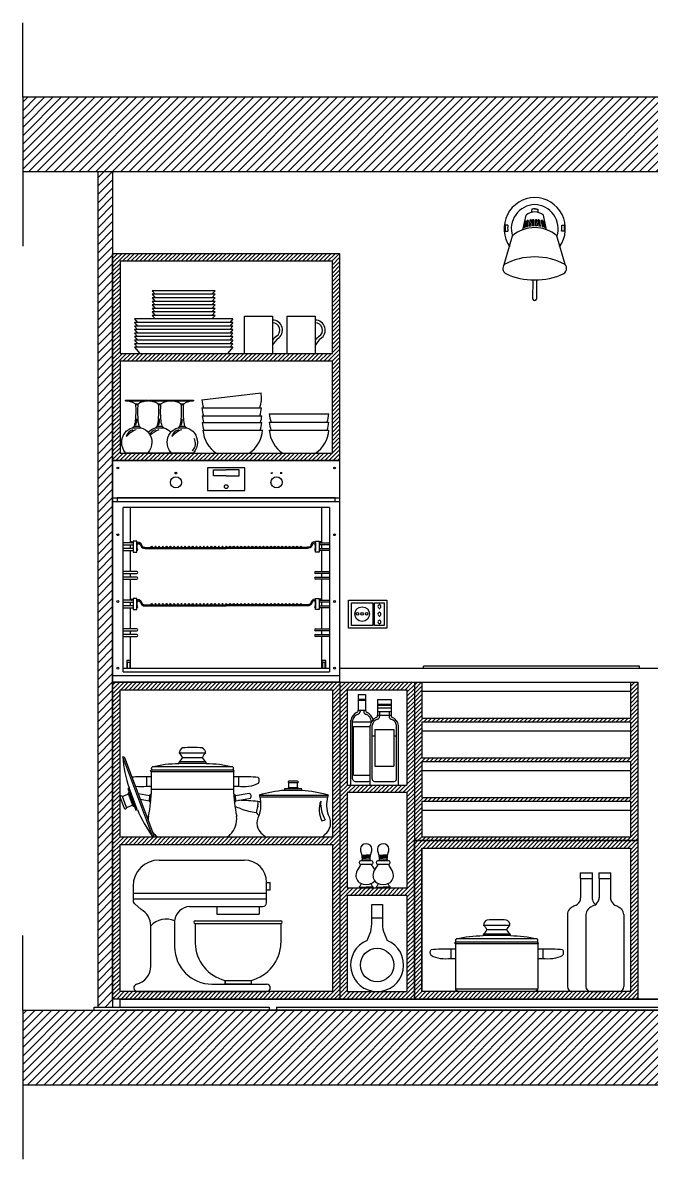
# Model space of a CAD drawing. Header units: millimetres. Extents: x 3813 to 53761, y -2555 to 21253.
# Drawn here: x 3813 to 5500, y 1026 to 4076 of the extents above; entities that cross this region are included whole.
import ezdxf

# ---------------------------------------------------------------- set-up
doc = ezdxf.new("R2010")
doc.units = ezdxf.units.MM
for name, color, linetype in [('A-WALL-FULL', 255, 'Continuous'), ('WIDE_SEZ', 1, 'Continuous'), ('XFINE_DET', 8, 'Continuous')]:
    doc.layers.add(name, color=color, linetype=linetype)
pattern_1 = [(45, (-288.92374, -206.3538), (-0.56126601, 0.56126601), [])]
pattern_2 = [(45, (217.6939, 206.9422), (-0.56126601, 0.56126601), [])]

# ---------------------------------------------------------------- blocks, each defined once
blk = doc.blocks.new('block 1')
at = {"color": 6}
for p, q in [((-52.65, 2), (-55.4, 2)), ((-55.4, 1.5), (-52.65, 1.5)), ((-52.65, 0.5), (-55.4, 0.5)), ((-55.4, 0), (-52.65, 0)), ((-53.02, 2.3), (-52.65, 2.3)), ((-51.65, 2.5), (-52.65, 2.5)), ((-52.65, 2.5), (-52.65, -0.5)), ((-51.65, -0.5), (-51.65, 2.5)), ((-51.65, 2), (-51.65, 2.5)), ((-51.65, 2), (-51.65, 0)), ((-49.07, 0.51), (-27.7, 0.51)), ((-49.06, 0.81), (-27.7, 0.81)), ((-6.34, 0.81), (-27.7, 0.81)), ((-6.33, 0.51), (-27.7, 0.51)), ((-3.75, -0.5), (-3.75, 2.5)), ((-3.75, 2.5), (-2.75, 2.5)), ((-3.75, 2), (-3.75, 2.5)), ((-3.75, 2), (-3.75, 0)), ((-2.75, 2.5), (-2.75, -0.5)), ((-2.38, 2.3), (-2.75, 2.3)), ((-2.75, 2), (0, 2)), ((0, 1.5), (-2.75, 1.5)), ((-2.75, 0.5), (0, 0.5)), ((0, 0), (-2.75, 0)), ((-52.65, -0.5), (-51.65, -0.5)), ((-2.75, -0.5), (-3.75, -0.5))]:
    blk.add_line(p, q, dxfattribs=at)
for centre in [(-47.7, 0.96), (-46.7, 0.96), (-45.7, 0.96), (-44.7, 0.96), (-43.7, 0.96), (-42.7, 0.96), (-41.7, 0.96), (-40.7, 0.96), (-39.7, 0.96), (-38.7, 0.96), (-37.7, 0.96), (-36.7, 0.96), (-35.7, 0.96), (-34.7, 0.96), (-33.7, 0.96), (-32.7, 0.96), (-31.7, 0.96), (-30.7, 0.96), (-29.7, 0.96), (-28.7, 0.96), (-26.7, 0.96), (-25.7, 0.96), (-24.7, 0.96), (-23.7, 0.96), (-22.7, 0.96), (-21.7, 0.96), (-20.7, 0.96), (-19.7, 0.96), (-18.7, 0.96), (-17.7, 0.96), (-16.7, 0.96), (-15.7, 0.96), (-14.7, 0.96), (-13.7, 0.96), (-12.7, 0.96), (-11.7, 0.96), (-10.7, 0.96), (-9.7, 0.96), (-8.7, 0.96), (-7.7, 0.96)]:
    blk.add_circle(centre, 0.15, dxfattribs=at)
for centre, radius, start, end in [((-53.02, 2.15), 0.15, 87.91, 270), ((-51.65, 1.75), 0.25, 270, 90), ((-51.65, 0.25), 0.25, 270, 90), ((-27.7, 0.96), 0.15, 90, 270), ((-27.7, 0.96), 0.15, 270, 90), ((-3.75, 1.75), 0.25, 90, 270), ((-3.75, 1.75), 0.25, 90, 270), ((-3.75, 0.25), 0.25, 90, 270), ((-3.75, 0.25), 0.25, 90, 270), ((-2.38, 2.15), 0.15, 270, 92.09)]:
    blk.add_arc(centre, radius, start, end, dxfattribs=at)
for points in [[(-51.65, 2.3), (-50.63, 2.35), (-50.34, 0.73), (-49.79, 0.82), (-49.06, 0.81)], [(-51.65, 2), (-50.74, 2), (-50.74, 0.5), (-49.65, 0.5), (-49.07, 0.51)], [(-3.75, 2.3), (-4.77, 2.35), (-5.06, 0.73), (-5.61, 0.82), (-6.34, 0.81)], [(-3.75, 2), (-4.66, 2), (-4.66, 0.5), (-5.75, 0.5), (-6.33, 0.51)]]:
    blk.add_open_spline(points, degree=3, dxfattribs=at)
blk = doc.blocks.new('d')
h = blk.add_hatch()
h.set_pattern_fill('ANSI31', color=0, scale=0.5)
h.set_pattern_definition([(45, (217.6939, 206.9422), (-1.122532, 1.122532), [])])
h.paths.add_polyline_path([(4741.75, 1964.87), (4417.63, 1964.87), (4417.63, 1944.87), (4727.75, 1944.87), (4727.75, 1919.87), (4741.75, 1919.87), (4741.75, 1919.88)])
h.paths.add_polyline_path([(4741.75, 1819.87), (4727.75, 1819.87), (4727.75, 1719.87), (4417.63, 1719.87), (4417.63, 1699.87), (4741.75, 1699.87)])
h.paths.add_polyline_path([(4441.75, 1944.87), (4437.75, 1944.87), (4437.75, 1720.67), (4441.75, 1720.67)])
h = blk.add_hatch()
h.set_pattern_fill('ANSI31', color=0, scale=0.25)
h.set_pattern_definition(pattern_1)
h.paths.add_polyline_path([(4441.75, 1867.37), (4502.75, 1867.37), (4502.75, 1922.87), (4441.75, 1922.87)])
h.paths.add_polyline_path([(4443.75, 1894.12), (4500.75, 1894.12), (4500.75, 1869.37), (4443.75, 1869.37)], flags=16)
h.paths.add_polyline_path([(4443.75, 1896.12), (4443.75, 1920.87), (4500.75, 1920.87), (4500.75, 1896.12)], flags=16)
h.paths.add_polyline_path([(4468.43, 1911.99), (4469.27, 1911.99), (4468.47, 1912.03)], flags=0)
h.paths.add_polyline_path([(4465.71, 1883.69), (4481.6, 1885.58, -0.130051), (4481.22, 1881.5), (4481.69, 1881.5, -0.066998), (4481.26, 1879.41), (4481.78, 1879.41, -0.057582), (4481.45, 1877.6), (4481.78, 1877.6, -0.066999), (4481.35, 1875.51), (4466.24, 1875.51, -0.066999), (4465.81, 1877.6), (4466.15, 1877.6, -0.057582), (4465.81, 1879.41), (4466.14, 1879.41, -0.066998), (4465.71, 1881.5), (4466.18, 1881.5, -0.070167)], flags=0)
h.paths.add_polyline_path([(4484.66, 1905.06, -0.749915), (4486.11, 1900.09, 0.13225), (4484.66, 1898.23)], flags=0)
h.paths.add_polyline_path([(4483.81, 1879.94), (4499.79, 1879.94, -0.07336), (4499.29, 1877.66), (4499.79, 1877.66, -0.068868), (4499.34, 1875.51), (4484.27, 1875.51, -0.068868), (4483.81, 1877.66), (4484.32, 1877.66, -0.07336)], flags=0)
h.paths.add_polyline_path([(4496.14, 1905.06, -0.749915), (4497.59, 1900.09, 0.13225), (4496.14, 1898.23)], flags=0)
h = blk.add_hatch()
h.set_pattern_fill('ANSI31', color=0, scale=0.25)
h.set_pattern_definition(pattern_1)
h.paths.add_polyline_path([(4441.75, 1722.87), (4502.75, 1722.87), (4502.75, 1807.87), (4441.75, 1807.87)])
h.paths.add_polyline_path([(4443.75, 1805.87), (4500.75, 1805.87), (4500.75, 1766.37), (4443.75, 1766.37)], flags=16)
h.paths.add_polyline_path([(4443.75, 1764.37), (4500.75, 1764.37), (4500.75, 1724.87), (4443.75, 1724.87)], flags=16)
h = blk.add_hatch()
h.set_pattern_fill('ANSI31', color=0, scale=0.25)
h.set_pattern_definition([(45, (-288.92374, -206.3538), (-0.56126601, 0.56126601), [])])
h.paths.add_polyline_path([(4522.75, 1807.87), (4502.75, 1807.87), (4502.75, 1722.87), (4522.75, 1722.87)])
h.paths.add_polyline_path([(4520.75, 1750.67), (4520.75, 1724.87), (4504.75, 1724.87), (4504.75, 1750.67)], flags=16)
h.paths.add_polyline_path([(4520.75, 1752.67), (4504.75, 1752.67), (4504.75, 1778.27), (4520.75, 1778.27)], flags=16)
h.paths.add_polyline_path([(4520.75, 1780.27), (4504.75, 1780.27), (4504.75, 1805.87), (4520.75, 1805.87)], flags=16)
h = blk.add_hatch()
h.set_pattern_fill('ANSI31', color=0, scale=0.25)
h.set_pattern_definition(pattern_2)
h.paths.add_polyline_path([(4524.75, 1807.87), (4522.75, 1807.87), (4522.75, 1765.37), (4582.75, 1765.37), (4582.75, 1807.87), (4580.75, 1807.87), (4580.75, 1798.24), (4524.75, 1798.24)])
h.paths.add_polyline_path([(4524.75, 1797.24), (4580.75, 1797.24), (4580.75, 1787.62), (4524.75, 1787.62)], flags=16)
h.paths.add_polyline_path([(4524.75, 1786.62), (4580.75, 1786.62), (4580.75, 1776.99), (4524.75, 1776.99)], flags=16)
h.paths.add_polyline_path([(4524.75, 1775.99), (4580.75, 1775.99), (4580.75, 1766.37), (4524.75, 1766.37)], flags=16)
h = blk.add_hatch()
h.set_pattern_fill('ANSI31', color=0, scale=0.25)
h.set_pattern_definition(pattern_2)
h.paths.add_polyline_path([(4522.75, 1765.37), (4522.75, 1722.87), (4582.75, 1722.87), (4582.75, 1765.37)])
h.paths.add_polyline_path([(4580.75, 1763.37), (4580.75, 1724.87), (4524.75, 1724.87), (4524.75, 1763.37)], flags=16)
at = {"layer": 'XFINE_DET'}
h = blk.add_hatch(color=256, dxfattribs=at)
h.dxf.hatch_style = 1
h.paths.add_polyline_path([(4458.5, 1864.02, 1), (4459, 1864.02, 1)])
for p, q in [((4417.63, 1964.87), (4417.63, 1984.87)), ((4417.63, 1944.87), (4417.63, 1924.87)), ((4441.75, 1722.87), (4441.75, 1922.87)), ((4441.75, 1867.37), (4502.75, 1867.37)), ((4502.75, 1867.37), (4441.75, 1867.37)), ((4502, 1809.67), (4502.75, 1809.67)), ((4502.75, 1811.67), (4727.75, 1811.67)), ((4502.75, 1807.87), (4441.75, 1807.87)), ((4502, 1807.87), (4442.5, 1807.87)), ((4502.75, 1807.87), (4502.75, 1722.87)), ((4504.75, 1805.87), (4504.75, 1780.27)), ((4524.75, 1807.87), (4580.75, 1807.87)), ((4504.75, 1778.27), (4504.75, 1752.67)), ((4582.75, 1765.37), (4522.75, 1765.37)), ((4524.75, 1763.37), (4524.75, 1724.87)), ((4580.75, 1763.37), (4580.75, 1724.87)), ((4417.63, 1719.87), (4417.63, 1739.87)), ((4436.78, 1719.87), (4436.78, 1720.67)), ((4436.78, 1720.67), (4483.75, 1720.67)), ((4660.05, 1722.87), (4441.75, 1722.87)), ((4727.75, 1722.87), (4441.75, 1722.87)), ((4443.75, 1720.67), (4443.75, 1722.87)), ((4443.75, 1722.87), (4725.75, 1722.87)), ((4483.75, 1720.67), (4483.75, 1719.87)), ((4485.75, 1720.67), (4485.75, 1719.87)), ((4485.75, 1720.67), (4605.75, 1720.67)), ((4436.78, 1719.87), (4436.78, 1719.87)), ((4725.75, 1719.87), (4443.75, 1719.87)), ((4417.63, 1699.87), (4417.63, 1679.87))]:
    blk.add_line(p, q)
at = {"linetype": 'Continuous'}
for p in [(4570.11, 1724.87), (4577.63, 1724.87)]:
    blk.add_line(p, (4573.87, 1724.87), dxfattribs=at)
at = {"layer": 'WIDE_SEZ'}
for p, q in [((4741.75, 1964.87), (4417.63, 1964.87)), ((4417.63, 1964.87), (4417.63, 1944.87)), ((4727.75, 1944.87), (4417.63, 1944.87)), ((4437.75, 1944.87), (4437.75, 1720.67)), ((4441.75, 1944.87), (4441.75, 1720.67)), ((4502.75, 1922.87), (4441.75, 1922.87)), ((4502.75, 1807.87), (4502.75, 1922.87)), ((4443.75, 1896.12), (4500.75, 1896.12)), ((4443.75, 1894.12), (4500.75, 1894.12)), ((4502.75, 1867.37), (4441.75, 1867.37)), ((4502.75, 1807.87), (4522.75, 1807.87)), ((4502.75, 1807.87), (4508.75, 1807.87)), ((4502.75, 1807.87), (4502.75, 1722.87)), ((4504.75, 1805.87), (4520.75, 1805.87)), ((4504.75, 1805.87), (4504.75, 1780.27)), ((4520.75, 1805.87), (4520.75, 1780.27)), ((4522.75, 1807.87), (4522.75, 1722.87)), ((4522.75, 1807.87), (4524.75, 1807.87)), ((4524.75, 1807.87), (4524.75, 1798.24)), ((4580.75, 1807.87), (4580.75, 1798.24)), ((4580.75, 1807.87), (4582.75, 1807.87)), ((4582.75, 1807.87), (4582.75, 1722.87)), ((4524.75, 1798.24), (4580.75, 1798.24)), ((4524.75, 1797.24), (4580.75, 1797.24)), ((4524.75, 1797.24), (4524.75, 1787.62)), ((4580.75, 1797.24), (4580.75, 1787.62)), ((4524.75, 1787.62), (4580.75, 1787.62)), ((4524.75, 1786.62), (4580.75, 1786.62)), ((4524.75, 1786.62), (4524.75, 1776.99)), ((4580.75, 1786.62), (4580.75, 1776.99)), ((4504.75, 1780.27), (4520.75, 1780.27)), ((4520.75, 1778.27), (4504.75, 1778.27)), ((4504.75, 1778.27), (4504.75, 1752.67)), ((4520.75, 1778.27), (4520.75, 1752.67)), ((4524.75, 1776.99), (4580.75, 1776.99)), ((4524.75, 1775.99), (4580.75, 1775.99)), ((4524.75, 1775.99), (4524.75, 1766.37)), ((4580.75, 1775.99), (4580.75, 1766.37)), ((4443.75, 1766.37), (4500.75, 1766.37)), ((4524.75, 1766.37), (4580.75, 1766.37)), ((4443.75, 1764.37), (4500.75, 1764.37)), ((4504.75, 1752.67), (4520.75, 1752.67)), ((4504.75, 1750.67), (4504.75, 1724.87)), ((4520.75, 1750.67), (4504.75, 1750.67)), ((4520.75, 1750.67), (4520.75, 1724.87)), ((4504.75, 1724.87), (4520.75, 1724.87)), ((4502.75, 1722.87), (4522.75, 1722.87)), ((4417.63, 1719.87), (4727.75, 1719.87)), ((4417.63, 1719.87), (4417.63, 1699.87)), ((4417.63, 1699.87), (4741.75, 1699.87))]:
    blk.add_line(p, q, dxfattribs=at)
for points in [[(4500.75, 1896.12), (4500.75, 1920.87), (4443.75, 1920.87), (4443.75, 1896.12)], [(4443.75, 1894.12), (4443.75, 1869.37), (4500.75, 1869.37), (4500.75, 1894.12)], [(4443.75, 1766.37), (4443.75, 1805.87), (4500.75, 1805.87), (4500.75, 1766.37)], [(4500.75, 1764.37), (4500.75, 1724.87), (4443.75, 1724.87), (4443.75, 1764.37)]]:
    blk.add_lwpolyline(points, dxfattribs=at)
for points in [[(4441.75, 1807.87), (4502.75, 1807.87), (4502.75, 1722.87), (4441.75, 1722.87)], [(4522.75, 1765.37), (4582.75, 1765.37), (4582.75, 1722.87), (4522.75, 1722.87)], [(4524.75, 1763.37), (4580.75, 1763.37), (4580.75, 1724.87), (4524.75, 1724.87)]]:
    blk.add_lwpolyline(points, close=True, dxfattribs=at)
at = {"layer": 'XFINE_DET'}
for p, q in [((4551.86, 1929.31), (4552.72, 1933.22)), ((4554.44, 1931.98), (4554.43, 1930.33)), ((4555.65, 1931.98), (4555.66, 1930.33)), ((4558.23, 1929.31), (4557.37, 1933.22)), ((4546.88, 1919.97), (4549.09, 1927.69)), ((4563.21, 1919.97), (4561, 1927.69)), ((4469.27, 1912.94), (4452.35, 1912.94)), ((4452.35, 1912.94), (4453.19, 1911.99)), ((4469.27, 1912.94), (4468.43, 1911.99)), ((4469.27, 1911.99), (4452.35, 1911.99)), ((4452.35, 1911.99), (4453.19, 1911.04)), ((4469.27, 1911.04), (4452.35, 1911.04)), ((4452.35, 1911.04), (4453.19, 1910.09)), ((4469.27, 1910.09), (4452.35, 1910.09)), ((4452.35, 1910.09), (4453.19, 1909.15)), ((4469.27, 1911.99), (4468.43, 1911.04)), ((4469.27, 1911.04), (4468.43, 1910.09)), ((4469.27, 1910.09), (4468.43, 1909.15)), ((4469.27, 1909.15), (4452.35, 1909.15)), ((4452.35, 1909.15), (4453.19, 1908.2)), ((4469.27, 1908.2), (4452.35, 1908.2)), ((4452.35, 1908.2), (4453.19, 1907.25)), ((4469.27, 1907.25), (4452.35, 1907.25)), ((4452.35, 1907.25), (4453.19, 1906.3)), ((4469.27, 1906.3), (4452.35, 1906.3)), ((4452.35, 1906.3), (4453.19, 1905.36)), ((4469.27, 1909.15), (4468.43, 1908.2)), ((4469.27, 1908.2), (4468.43, 1907.25)), ((4469.27, 1907.25), (4468.43, 1906.3)), ((4469.27, 1906.3), (4468.43, 1905.36)), ((4474.03, 1905.36), (4447.62, 1905.36)), ((4447.62, 1905.36), (4448.46, 1904.41)), ((4474.03, 1904.41), (4447.62, 1904.41)), ((4447.62, 1904.41), (4448.46, 1903.46)), ((4474.03, 1903.46), (4447.62, 1903.46)), ((4447.62, 1903.46), (4448.46, 1902.51)), ((4474.03, 1905.36), (4473.19, 1904.41)), ((4474.03, 1904.41), (4473.19, 1903.46)), ((4474.03, 1903.46), (4473.19, 1902.51)), ((4477.16, 1896.12), (4477.16, 1906.12)), ((4477.16, 1906.12), (4484.66, 1906.12)), ((4484.66, 1906.12), (4484.66, 1896.12)), ((4488.64, 1896.12), (4488.64, 1906.12)), ((4488.64, 1906.12), (4496.14, 1906.12)), ((4496.14, 1906.12), (4496.14, 1896.12)), ((4474.03, 1902.51), (4447.62, 1902.51)), ((4447.62, 1902.51), (4448.46, 1901.56)), ((4474.03, 1901.56), (4447.62, 1901.56)), ((4447.62, 1901.56), (4448.46, 1900.62)), ((4474.03, 1900.62), (4447.62, 1900.62)), ((4447.62, 1900.62), (4448.46, 1899.67)), ((4474.03, 1902.51), (4473.19, 1901.56)), ((4474.03, 1901.56), (4473.19, 1900.62)), ((4474.03, 1900.62), (4473.19, 1899.67)), ((4474.03, 1899.67), (4447.62, 1899.67)), ((4447.62, 1899.67), (4448.46, 1898.72)), ((4474.03, 1898.72), (4447.62, 1898.72)), ((4447.62, 1898.72), (4448.46, 1897.77)), ((4447.62, 1897.77), (4449.09, 1896.12)), ((4474.03, 1897.77), (4447.62, 1897.77)), ((4474.03, 1897.77), (4472.56, 1896.12)), ((4474.03, 1899.67), (4473.19, 1898.72)), ((4474.03, 1898.72), (4473.19, 1897.77)), ((4465.71, 1883.69), (4481.6, 1885.58)), ((4445.25, 1883.37), (4451.25, 1883.37)), ((4447.81, 1882.6), (4448.68, 1882.6)), ((4447.97, 1882.41), (4448.52, 1882.41)), ((4451.35, 1883.37), (4457.35, 1883.37)), ((4453.92, 1882.6), (4454.79, 1882.6)), ((4454.08, 1882.41), (4454.63, 1882.41)), ((4457.46, 1883.37), (4463.46, 1883.37)), ((4460.02, 1882.6), (4460.89, 1882.6)), ((4460.18, 1882.41), (4460.74, 1882.41)), ((4465.71, 1881.5), (4481.69, 1881.5)), ((4465.81, 1879.41), (4481.78, 1879.41)), ((4483.81, 1879.94), (4499.79, 1879.94)), ((4447.13, 1876.17), (4449.36, 1876.17)), ((4447.63, 1876.64), (4448.87, 1876.64)), ((4453.24, 1876.17), (4455.46, 1876.17)), ((4453.73, 1876.64), (4454.97, 1876.64)), ((4459.35, 1876.17), (4461.57, 1876.17)), ((4459.84, 1876.64), (4461.08, 1876.64)), ((4465.81, 1877.6), (4481.78, 1877.6)), ((4483.81, 1877.66), (4499.79, 1877.66)), ((4466, 1875.51), (4481.97, 1875.51)), ((4483.81, 1875.51), (4499.79, 1875.51)), ((4445.24, 1869.47), (4451.25, 1869.47)), ((4451.35, 1869.47), (4457.36, 1869.47)), ((4457.46, 1869.47), (4463.46, 1869.47)), ((4477.25, 1865.37), (4467.25, 1865.37)), ((4467.25, 1865.37), (4467.25, 1859.37)), ((4477.25, 1859.37), (4477.25, 1865.37)), ((4484.75, 1864.02), (4484.25, 1864.02)), ((4484.25, 1864.02), (4484.5, 1864.02)), ((4487.25, 1864.02), (4486.75, 1864.02)), ((4486.75, 1864.02), (4487, 1864.02)), ((4487, 1864.02), (4487, 1864.27)), ((4487, 1864.27), (4487, 1864.02)), ((4487, 1864.02), (4487, 1863.77)), ((4467.25, 1859.37), (4477.25, 1859.37)), ((4441.75, 1857.37), (4502.75, 1857.37)), ((4441.75, 1856.37), (4502.75, 1856.37)), ((4501.5, 1857.37), (4443, 1857.37)), ((4443, 1857.37), (4443, 1856.37)), ((4499.95, 1854.77), (4444.55, 1854.77)), ((4444.55, 1810.67), (4444.55, 1854.77)), ((4446.55, 1845.27), (4446.55, 1854.77)), ((4497.95, 1845.27), (4497.95, 1854.77)), ((4499.95, 1854.77), (4499.95, 1810.67)), ((4501.5, 1856.37), (4501.5, 1857.37)), ((4448.3, 1845.27), (4448.3, 1843.27)), ((4446.55, 1843.77), (4446.55, 1844.77)), ((4446.55, 1837.57), (4446.55, 1843.27)), ((4497.95, 1843.77), (4497.95, 1844.77)), ((4497.95, 1837.57), (4497.95, 1843.27)), ((4448.3, 1837.57), (4444.55, 1837.57)), ((4444.55, 1837.07), (4448.3, 1837.07)), ((4446.55, 1836.07), (4446.55, 1837.07)), ((4496.2, 1837.57), (4499.95, 1837.57)), ((4499.95, 1837.07), (4496.2, 1837.07)), ((4497.95, 1836.07), (4497.95, 1837.07)), ((4448.3, 1836.07), (4444.55, 1836.07)), ((4444.55, 1835.57), (4448.3, 1835.57)), ((4446.55, 1829.87), (4446.55, 1835.57)), ((4496.2, 1836.07), (4499.95, 1836.07)), ((4499.95, 1835.57), (4496.2, 1835.57)), ((4497.95, 1829.87), (4497.95, 1835.57)), ((4446.55, 1828.37), (4446.55, 1829.37)), ((4446.55, 1822.17), (4446.55, 1827.87)), ((4497.95, 1828.37), (4497.95, 1829.37)), ((4497.95, 1822.17), (4497.95, 1827.87)), ((4448.3, 1822.17), (4444.55, 1822.17)), ((4444.55, 1821.67), (4448.3, 1821.67)), ((4446.55, 1820.67), (4446.55, 1821.67)), ((4496.2, 1822.17), (4499.95, 1822.17)), ((4499.95, 1821.67), (4496.2, 1821.67)), ((4497.95, 1820.67), (4497.95, 1821.67)), ((4448.3, 1820.67), (4444.55, 1820.67)), ((4444.55, 1820.17), (4448.3, 1820.17)), ((4446.55, 1811.67), (4446.55, 1820.17)), ((4496.2, 1820.67), (4499.95, 1820.67)), ((4499.95, 1820.17), (4496.2, 1820.17)), ((4497.95, 1811.67), (4497.95, 1820.17)), ((4446.55, 1813.67), (4445.55, 1813.67)), ((4445.55, 1813.67), (4445.55, 1811.67)), ((4446.43, 1813.17), (4445.68, 1813.17)), ((4445.68, 1813.17), (4445.68, 1811.67)), ((4446.43, 1811.67), (4446.43, 1813.17)), ((4446.55, 1811.67), (4446.55, 1813.67)), ((4498.95, 1813.67), (4497.95, 1813.67)), ((4497.95, 1813.67), (4497.95, 1811.67)), ((4498.83, 1813.17), (4498.08, 1813.17)), ((4498.08, 1813.17), (4498.08, 1811.67)), ((4498.83, 1811.67), (4498.83, 1813.17)), ((4498.95, 1811.67), (4498.95, 1813.67)), ((4525.16, 1811.67), (4525.16, 1812.17)), ((4583.16, 1812.17), (4525.16, 1812.17)), ((4583.16, 1811.67), (4583.16, 1812.17)), ((4441.75, 1809.67), (4442.5, 1809.67)), ((4442.5, 1809.67), (4445.6, 1809.67)), ((4444.55, 1811.67), (4499.95, 1811.67)), ((4444.55, 1811.67), (4446.55, 1811.67)), ((4444.55, 1810.67), (4499.95, 1810.67)), ((4445.6, 1809.67), (4499.95, 1809.67)), ((4499.95, 1809.67), (4502, 1809.67)), ((4502, 1809.67), (4502.75, 1809.67)), ((4507.67, 1804.61), (4509.67, 1804.61)), ((4507.67, 1804.61), (4507.67, 1800.35)), ((4507.67, 1803.31), (4509.67, 1803.31)), ((4507.67, 1803.11), (4509.67, 1803.11)), ((4509.67, 1804.61), (4509.67, 1800.35)), ((4512.88, 1803.26), (4512.88, 1799.01)), ((4512.88, 1803.26), (4516.48, 1803.26)), ((4516.48, 1803.26), (4516.48, 1799.01)), ((4524.75, 1805.46), (4580.75, 1805.46)), ((4507.67, 1800.38), (4509.67, 1800.38)), ((4508.17, 1800.38), (4508.17, 1800)), ((4509.17, 1800.38), (4509.17, 1800)), ((4512.88, 1801.96), (4516.48, 1801.96)), ((4512.88, 1801.76), (4516.48, 1801.76)), ((4512.88, 1801.04), (4516.48, 1801.04)), ((4512.88, 1800.04), (4516.48, 1800.04)), ((4513.38, 1800.04), (4513.38, 1798.66)), ((4515.98, 1800.04), (4515.98, 1798.66)), ((4505.67, 1789.34), (4505.67, 1797.65)), ((4506.17, 1789.34), (4506.17, 1797.65)), ((4506.17, 1797.26), (4511.22, 1797.26)), ((4512.88, 1799.04), (4516.48, 1799.04)), ((4506.37, 1795.96), (4510.88, 1795.96)), ((4506.37, 1789.34), (4506.37, 1795.96)), ((4510.88, 1780.27), (4510.88, 1796.3)), ((4511.38, 1781.97), (4511.38, 1796.3)), ((4511.38, 1793.45), (4512.12, 1793.45)), ((4512.12, 1795.18), (4517.24, 1795.18)), ((4512.12, 1795.18), (4512.12, 1785.34)), ((4517.24, 1795.18), (4517.24, 1785.34)), ((4517.24, 1793.45), (4517.98, 1793.45)), ((4517.98, 1781.97), (4517.98, 1796.3)), ((4518.48, 1780.27), (4518.48, 1796.3)), ((4524.75, 1794.83), (4580.75, 1794.83)), ((4452.59, 1766.37), (4444.5, 1787.83)), ((4452.85, 1766.93), (4445.07, 1787.57)), ((4466.71, 1788.86), (4459.65, 1788.86)), ((4465.83, 1787.62), (4460.53, 1787.62)), ((4505.67, 1780.27), (4505.67, 1789.34)), ((4506.17, 1781.97), (4506.17, 1789.34)), ((4506.37, 1782.92), (4506.37, 1789.34)), ((4474.03, 1785.19), (4452.33, 1785.19)), ((4474.03, 1784.31), (4452.33, 1784.31)), ((4466.89, 1786.08), (4459.52, 1786.08)), ((4466.75, 1786.52), (4459.65, 1786.52)), ((4512.12, 1785.34), (4517.24, 1785.34)), ((4450.83, 1782.55), (4450.83, 1779.9)), ((4474.21, 1783.87), (4452.15, 1783.87)), ((4475.53, 1782.55), (4475.53, 1779.9)), ((4506.37, 1782.92), (4510.88, 1782.92)), ((4506.87, 1781.27), (4510.47, 1781.27)), ((4512.08, 1781.27), (4517.28, 1781.27)), ((4524.75, 1784.21), (4580.75, 1784.21)), ((4446.22, 1779.52), (4445.8, 1779.37)), ((4445.8, 1779.37), (4447.98, 1773.59)), ((4448.39, 1773.74), (4446.22, 1779.52)), ((4452.17, 1779.16), (4474.23, 1779.16)), ((4492.55, 1778.86), (4487.92, 1778.86)), ((4489.07, 1779.55), (4489.07, 1780.88)), ((4491.39, 1780.88), (4489.07, 1780.88)), ((4491.39, 1779.55), (4491.39, 1780.88)), ((4445.45, 1774.28), (4444.37, 1777.17)), ((4481.09, 1777.57), (4499.68, 1777.57)), ((4481.26, 1777.15), (4499.52, 1777.15)), ((4447.98, 1773.59), (4448.39, 1773.74)), ((4524.75, 1773.58), (4580.75, 1773.58)), ((4497.95, 1770.64), (4498.84, 1770.92)), ((4453.94, 1766.37), (4472.46, 1766.37)), ((4508.64, 1761.47), (4509.8, 1761.47)), ((4508.66, 1761.24), (4509.8, 1761.24)), ((4508.69, 1760.9), (4509.8, 1760.9)), ((4508.7, 1760.65), (4509.8, 1760.65)), ((4508.77, 1760.21), (4509.8, 1760.21)), ((4509.8, 1759.98), (4508.77, 1759.98)), ((4510.97, 1761.47), (4509.8, 1761.47)), ((4510.94, 1761.24), (4509.8, 1761.24)), ((4510.92, 1760.9), (4509.8, 1760.9)), ((4510.91, 1760.65), (4509.8, 1760.65)), ((4509.8, 1760.21), (4510.84, 1760.21)), ((4510.84, 1759.98), (4509.8, 1759.98)), ((4513.21, 1761.47), (4514.38, 1761.47)), ((4513.24, 1761.24), (4514.38, 1761.24)), ((4513.26, 1760.9), (4514.38, 1760.9)), ((4513.27, 1760.65), (4514.38, 1760.65)), ((4513.34, 1760.21), (4514.38, 1760.21)), ((4514.38, 1759.98), (4513.34, 1759.98)), ((4515.54, 1761.47), (4514.38, 1761.47)), ((4515.52, 1761.24), (4514.38, 1761.24)), ((4515.49, 1760.9), (4514.38, 1760.9)), ((4515.48, 1760.65), (4514.38, 1760.65)), ((4514.38, 1760.21), (4515.41, 1760.21)), ((4515.41, 1759.98), (4514.38, 1759.98)), ((4507.88, 1752.89), (4509.8, 1752.89)), ((4511.72, 1752.89), (4509.8, 1752.89)), ((4512.46, 1752.89), (4514.38, 1752.89)), ((4516.3, 1752.89), (4514.38, 1752.89)), ((4548.39, 1742.64), (4541.33, 1742.64)), ((4555.71, 1738.98), (4534, 1738.98)), ((4548.56, 1739.87), (4541.19, 1739.87)), ((4548.43, 1740.31), (4541.33, 1740.31)), ((4547.5, 1741.41), (4542.21, 1741.41)), ((4532.5, 1736.34), (4532.5, 1733.69)), ((4555.89, 1737.66), (4533.83, 1737.66)), ((4555.71, 1738.1), (4534, 1738.1)), ((4557.21, 1736.34), (4557.21, 1733.69)), ((4555.84, 1725.48), (4533.87, 1725.48))]:
    blk.add_line(p, q, dxfattribs=at)
at = {"layer": 'XFINE_DET', "linetype": 'Continuous'}
for p, q in [((4454.26, 1760.17), (4477.08, 1760.17)), ((4483.08, 1748.67), (4483.08, 1754.17)), ((4483.08, 1754.17), (4484.08, 1754.17)), ((4484.08, 1752.17), (4484.08, 1754.17)), ((4567.27, 1756.73), (4567.27, 1755.23)), ((4567.27, 1756.73), (4570.54, 1756.73)), ((4567.27, 1755.23), (4567.37, 1755.23)), ((4567.27, 1755.23), (4570.54, 1755.23)), ((4567.37, 1755.23), (4567.37, 1750.04)), ((4570.44, 1755.23), (4570.44, 1750.04)), ((4570.54, 1755.23), (4570.54, 1756.73)), ((4572.23, 1756.73), (4572.23, 1755.23)), ((4572.23, 1756.73), (4575.5, 1756.73)), ((4572.23, 1755.23), (4572.33, 1755.23)), ((4572.23, 1755.23), (4575.5, 1755.23)), ((4572.33, 1755.23), (4572.33, 1750.04)), ((4575.4, 1755.23), (4575.4, 1750.04)), ((4575.5, 1755.23), (4575.5, 1756.73)), ((4447.26, 1753.17), (4447.26, 1749.24)), ((4447.26, 1751.24), (4483.08, 1751.24)), ((4483.08, 1752.17), (4484.08, 1752.17)), ((4447.26, 1749.74), (4483.08, 1749.74)), ((4447.76, 1748.38), (4449.38, 1746.91)), ((4462.43, 1747.67), (4482.08, 1747.67)), ((4469.75, 1747.67), (4469.75, 1745.67)), ((4481.08, 1747.67), (4481.08, 1745.67)), ((4469.75, 1745.67), (4481.08, 1745.67)), ((4563.83, 1745.56), (4563.83, 1726.19)), ((4568.79, 1745.56), (4568.79, 1726.19)), ((4578.95, 1745.56), (4578.95, 1726.19)), ((4578.95, 1745.56), (4578.95, 1726.19)), ((4452, 1731.69), (4452, 1742.51)), ((4458.41, 1743.88), (4458.41, 1736.87)), ((4463.92, 1743.87), (4486.92, 1743.87)), ((4463.92, 1743.12), (4486.92, 1743.12)), ((4463.92, 1743.12), (4463.92, 1737.87)), ((4486.92, 1743.12), (4486.92, 1737.87)), ((4468.41, 1726.87), (4483.08, 1726.87)), ((4471.92, 1727.87), (4471.92, 1726.87)), ((4473.92, 1727.87), (4476.92, 1727.87)), ((4473.92, 1726.87), (4476.92, 1726.87)), ((4478.92, 1727.87), (4478.92, 1726.87)), ((4448.43, 1724.87), (4483.08, 1724.87))]:
    blk.add_line(p, q, dxfattribs=at)
at = {"layer": 'XFINE_DET', "ltscale": 1.5}
for p, q in [((4511.31, 1748.26), (4514.19, 1748.26)), ((4511.31, 1743.01), (4511.31, 1748.26)), ((4514.19, 1748.26), (4514.19, 1743.01)), ((4511.31, 1744.67), (4514.19, 1744.67)), ((4510.09, 1738.6), (4510.78, 1740.33)), ((4514.71, 1740.33), (4515.4, 1738.6))]:
    blk.add_line(p, q, dxfattribs=at)
at = {"layer": 'XFINE_DET'}
for points in [[(4555.14, 1934.92, 0.075123), (4554.24, 1934.8, 0.081859), (4554.18, 1933.95)], [(4554.95, 1934.92, -0.075123), (4555.85, 1934.8, -0.081859), (4555.91, 1933.95)], [(4451.3, 1874.98, -0.147863), (4453.24, 1876.17, 0.09719), (4453.73, 1876.64, 0.068019), (4454.07, 1878.59, 0.045619), (4454.08, 1882.41, 0.083999), (4453.92, 1882.6, 0.129057), (4451.35, 1883.37), (4451.35, 1883.57), (4457.35, 1883.57), (4457.35, 1883.37, 0.129057), (4454.79, 1882.6, 0.083999), (4454.63, 1882.41, 0.045619), (4454.63, 1878.59, 0.068019), (4454.97, 1876.64, 0.09719), (4455.46, 1876.17, -0.147863), (4457.41, 1874.98, -0.147863)], [(4457.41, 1869.53, -0.004343), (4457.36, 1869.47, -0.388581), (4457.36, 1869.37), (4451.35, 1869.37, -0.388581), (4451.35, 1869.47, -0.004343), (4451.3, 1869.53)], [(4452.15, 1779.01), (4452.15, 1783.87, -1.211905), (4452.33, 1784.31, -0.272829), (4452.33, 1785.19, -0.061261), (4459.52, 1786.08)], [(4466.89, 1786.08, -0.060898), (4474.03, 1785.19, -0.272829), (4474.03, 1784.31, -0.873082), (4474.21, 1783.87), (4474.21, 1779.16)], [(4446.98, 1782.51, -0.023938), (4450.83, 1782.55), (4452.15, 1782.55)], [(4474.21, 1782.55), (4475.53, 1782.55, -0.032925), (4480.83, 1782.4, -0.219407), (4480.83, 1780.72, -0.157389), (4475.53, 1779.9), (4474.21, 1779.9)], [(4491.39, 1780.88, 0.992964), (4491.39, 1781.35), (4489.07, 1781.35, 0.992964), (4489.07, 1780.88)], [(4446.24, 1778.2, 0.6003), (4445.94, 1778), (4447.18, 1774.7, 0.6003), (4447.54, 1774.75)], [(4452.15, 1779.9), (4450.83, 1779.9, -0.0831), (4447.95, 1779.92, -0.0831)], [(4446.02, 1777.8), (4444.37, 1777.17, 0.992964), (4443.79, 1776.96), (4444.88, 1774.07, 0.992964), (4445.45, 1774.28), (4447.11, 1774.91)], [(4452.14, 1777.81, 0.363606), (4451.63, 1777.4), (4451.56, 1776.07, 0.29466), (4451.98, 1775.66)], [(4474.42, 1775.66, 0.29466), (4474.84, 1776.07), (4474.77, 1777.41, 0.348919), (4474.26, 1777.81, 0.348919)], [(4474.84, 1776.07), (4478.72, 1776.76, 0.528102), (4478.45, 1778.05), (4474.77, 1777.41)], [(4512.09, 1757.64, 0.054635), (4511.37, 1758.71, -0.152582), (4511.26, 1759, 0.945667), (4511.2, 1759.98), (4510.84, 1759.98), (4510.84, 1760.21, 0.512376), (4510.92, 1760.34, -0.060948), (4510.9, 1760.44, -0.056138), (4511.11, 1762.1, 0.149254), (4511.35, 1763.15, 0.41079), (4509.8, 1764.54, 0.41079), (4508.26, 1763.15, 0.149254), (4508.5, 1762.1, -0.056138), (4508.7, 1760.44, -0.060948), (4508.68, 1760.34, 0.512376), (4508.77, 1760.21), (4508.77, 1759.98), (4508.4, 1759.98, 0.945667), (4508.35, 1759)], [(4515.83, 1759, -0.027925), (4515.78, 1758.99), (4514.38, 1758.99), (4512.98, 1758.99, -0.027925), (4512.92, 1759, -0.152582), (4512.81, 1758.71, 0.09033), (4511.76, 1756.87, 0.307888), (4512.54, 1754.12, 0.02625), (4512.86, 1753.92, -0.325065), (4512.75, 1753.24, -0.084261), (4512.48, 1752.92, 0.244442), (4512.45, 1752.84, 0.24625), (4512.55, 1752.67), (4514.38, 1752.67), (4516.2, 1752.67, 0.24625), (4516.31, 1752.84, 0.244442), (4516.28, 1752.92, -0.084261), (4516, 1753.24, -0.325065), (4515.9, 1753.92, 0.02625), (4516.22, 1754.12, 0.307888), (4517, 1756.87, 0.09033), (4515.95, 1758.71, -0.152582), (4515.83, 1759, 0.945667), (4515.78, 1759.98), (4515.41, 1759.98), (4515.41, 1760.21, 0.512376), (4515.5, 1760.34, -0.060948), (4515.48, 1760.44, -0.056138), (4515.68, 1762.1, 0.149254), (4515.92, 1763.15, 0.41079), (4514.38, 1764.54, 0.41079), (4512.83, 1763.15, 0.149254), (4513.07, 1762.1, -0.056138), (4513.28, 1760.44, -0.060948), (4513.26, 1760.34, 0.512376), (4513.34, 1760.21), (4513.34, 1759.98), (4512.98, 1759.98, 0.945667), (4512.92, 1759)], [(4511.26, 1759, -0.027925), (4511.2, 1758.99), (4509.8, 1758.99), (4508.4, 1758.99, -0.027925), (4508.35, 1759, -0.152582), (4508.23, 1758.71, 0.09033), (4507.18, 1756.87, 0.307888), (4507.96, 1754.12, 0.02625), (4508.28, 1753.92, -0.325065), (4508.18, 1753.24, -0.084261), (4507.9, 1752.92, 0.244442), (4507.87, 1752.84, 0.24625), (4507.98, 1752.67), (4509.8, 1752.67), (4511.63, 1752.67, 0.24625), (4511.73, 1752.84, 0.244442), (4511.7, 1752.92, -0.084261), (4511.43, 1753.24, -0.325065), (4511.32, 1753.92, 0.02625), (4511.64, 1754.12, 0.065358), (4512.09, 1754.61, 0.065358)], [(4548.56, 1739.87, -0.060898), (4555.71, 1738.98, -0.272829), (4555.71, 1738.1, -0.873082), (4555.89, 1737.66), (4555.89, 1725.75, -0.414214), (4555, 1724.87), (4534.71, 1724.87, -0.414214), (4533.83, 1725.75), (4533.83, 1737.66, -1.211905), (4534, 1738.1, -0.272829), (4534, 1738.98, -0.061261), (4541.19, 1739.87, -0.061261)], [(4533.83, 1733.69), (4532.5, 1733.69, -0.157389), (4527.21, 1734.51, -0.219407), (4527.21, 1736.18, -0.032925), (4532.5, 1736.34), (4533.83, 1736.34)], [(4555.89, 1736.34), (4557.21, 1736.34, -0.032925), (4562.5, 1736.18, -0.219407), (4562.5, 1734.51, -0.157389), (4557.21, 1733.69), (4555.89, 1733.69)]]:
    blk.add_lwpolyline(points, format="xyb", dxfattribs=at)
for points in [[(4552.42, 1931.59), (4552.19, 1929.85)], [(4552.63, 1931.66), (4552.4, 1929.91)], [(4553, 1931.75), (4552.78, 1930.04)], [(4553.3, 1931.82), (4553.08, 1930.11)], [(4553.73, 1931.89), (4553.6, 1930.22)], [(4554.1, 1931.94), (4553.97, 1930.27)], [(4554.81, 1932), (4554.81, 1930.34)], [(4555.28, 1932), (4555.28, 1930.34)], [(4555.99, 1931.94), (4556.13, 1930.27)], [(4556.36, 1931.89), (4556.49, 1930.22)], [(4556.79, 1931.82), (4557.01, 1930.11)], [(4557.09, 1931.75), (4557.31, 1930.04)], [(4557.46, 1931.66), (4557.69, 1929.91)], [(4557.67, 1931.59), (4557.9, 1929.85)], [(4547.8, 1930.56), (4547.11, 1930.56), (4547.11, 1928.94), (4547.81, 1928.94)], [(4562.29, 1930.56), (4562.98, 1930.56), (4562.98, 1928.94), (4562.28, 1928.94)], [(4554.57, 1910.66), (4554.59, 1915.89)], [(4555.5, 1915.89), (4555.5, 1910.66)], [(4457.86, 1874.37), (4457.86, 1874.37)], [(4472.25, 1863.28), (4468.79, 1863.28), (4468.79, 1864.88), (4472.25, 1864.88)], [(4472.25, 1863.28), (4475.7, 1863.28), (4475.7, 1864.88), (4472.25, 1864.88)], [(4452.15, 1778.14), (4452.15, 1779.01)], [(4491.56, 1779.29), (4491.56, 1779.55), (4488.9, 1779.55), (4488.9, 1779.29)], [(4451.63, 1777.4), (4448.71, 1777.92)], [(4449.25, 1776.48), (4451.56, 1776.07)]]:
    blk.add_lwpolyline(points, dxfattribs=at)
for points in [[(4445.25, 1883.37), (4445.25, 1883.57), (4451.25, 1883.57), (4451.25, 1883.37, 0.129057), (4448.68, 1882.6, 0.083999), (4448.52, 1882.41, 0.045619), (4448.53, 1878.59, 0.068019), (4448.87, 1876.64, 0.09719), (4449.36, 1876.17, -0.346341), (4452.3, 1872.29, -0.172576), (4451.25, 1869.47, -0.388581), (4451.25, 1869.37), (4445.24, 1869.37, -0.388581), (4445.24, 1869.47, -0.172576), (4444.2, 1872.29, -0.346341), (4447.13, 1876.17, 0.09719), (4447.63, 1876.64, 0.068019), (4447.96, 1878.59, 0.045619), (4447.97, 1882.41, 0.083999), (4447.81, 1882.6, 0.129057)], [(4457.46, 1883.37), (4457.46, 1883.57), (4463.46, 1883.57), (4463.46, 1883.37, 0.129057), (4460.89, 1882.6, 0.083999), (4460.74, 1882.41, 0.045619), (4460.74, 1878.59, 0.068019), (4461.08, 1876.64, 0.09719), (4461.57, 1876.17, -0.346341), (4464.51, 1872.29, -0.172576), (4463.46, 1869.47, -0.388581), (4463.46, 1869.37), (4457.46, 1869.37, -0.388581), (4457.46, 1869.47, -0.172576), (4456.41, 1872.29, -0.346341), (4459.35, 1876.17, 0.09719), (4459.84, 1876.64, 0.068019), (4460.18, 1878.59, 0.045619), (4460.18, 1882.41, 0.083999), (4460.02, 1882.6, 0.129057)], [(4487.91, 1779.29), (4487.92, 1778.86, 0.054662), (4481.09, 1777.57, -0.067996), (4481.26, 1777.15, -0.132874), (4481.05, 1772.17, 0.407223), (4482.11, 1767, 0.121307), (4482.92, 1766.37), (4497.86, 1766.37, 0.223645), (4498.66, 1767, 0.386533), (4499.73, 1772.17, -0.132874), (4499.52, 1777.15, -0.067996), (4499.68, 1777.57, 0.047147), (4492.55, 1778.86), (4492.55, 1779.29)]]:
    blk.add_lwpolyline(points, format="xyb", close=True, dxfattribs=at)
for points in [[(4515.39, 1822.36), (4505.08, 1822.36), (4505.08, 1829.86), (4515.39, 1829.86)], [(4505.86, 1829.16), (4511.59, 1829.16), (4511.59, 1823.13), (4505.86, 1823.13)], [(4514.66, 1823.13), (4512, 1823.13), (4512, 1829.16), (4514.66, 1829.16)]]:
    blk.add_lwpolyline(points, close=True, dxfattribs=at)
at = {"layer": 'XFINE_DET', "linetype": 'Continuous'}
blk.add_lwpolyline([(4471.92, 1727.87), (4478.92, 1727.87), (4478.92, 1726.87), (4471.92, 1726.87)], close=True, dxfattribs=at)
at = {"layer": 'XFINE_DET'}
for centre, radius in [((4443.14, 1865.37), 0.25), ((4458.75, 1864.02), 0.25), ((4501.35, 1865.37), 0.25), ((4458.75, 1861.52), 1.5), ((4472.25, 1860.37), 0.5), ((4485.75, 1861.52), 1.5), ((4443.14, 1847.47), 0.25), ((4501.35, 1847.47), 0.25), ((4443.14, 1829.57), 0.25), ((4501.35, 1829.57), 0.25), ((4508.73, 1826.16), 1.97), ((4507.45, 1826.22), 0.351), ((4508.7, 1826.22), 0.351), ((4509.94, 1826.22), 0.351), ((4443.14, 1811.67), 0.25), ((4501.35, 1811.67), 0.25)]:
    blk.add_circle(centre, radius, dxfattribs=at)
at = {"layer": 'XFINE_DET', "ltscale": 1.5}
blk.add_circle((4512.75, 1731.99), 4.49, dxfattribs=at)
at = {"layer": 'XFINE_DET'}
for centre, radius, start, end in [((4555.22, 1929.59), 8.39, 91.1569, 215.2207), ((4554.88, 1929.59), 8.39, 324.7793, 88.8431), ((4555.22, 1929.59), 6.46, 91.5035, 197.8646), ((4555.31, 1929.86), 4.25, 93.6223, 127.695), ((4554.88, 1929.59), 6.46, 342.1354, 88.4965), ((4554.78, 1929.86), 4.25, 52.305, 86.3777), ((4555.19, 1922.51), 9.5, 105.6205, 106.9428), ((4555.19, 1922.51), 9.5, 101.5074, 103.3426), ((4555.19, 1922.51), 9.5, 96.6021, 98.8277), ((4555.19, 1922.51), 9.5, 92.3148, 94.5389), ((4554.9, 1922.51), 9.5, 85.4611, 87.6852), ((4554.9, 1922.51), 9.5, 81.1723, 83.3979), ((4554.9, 1922.51), 9.5, 76.6574, 78.4926), ((4554.9, 1922.51), 9.5, 73.0572, 74.3795), ((4557.38, 1929.84), 9.6, 175.716, 185.4054), ((4555.19, 1920.41), 9.5, 90.8839, 129.9742), ((4554.96, 1920.76), 9.5, 105.6205, 106.9428), ((4554.97, 1920.8), 9.5, 101.5074, 103.3426), ((4555.06, 1920.84), 9.5, 96.6021, 98.8277), ((4555.19, 1920.86), 9.5, 92.3148, 94.5732), ((4554.9, 1920.41), 9.5, 50.0258, 89.1161), ((4554.9, 1920.86), 9.5, 85.4268, 87.6852), ((4555.03, 1920.84), 9.5, 81.1723, 83.3979), ((4555.12, 1920.8), 9.5, 76.6574, 78.4926), ((4555.13, 1920.76), 9.5, 73.0572, 74.3795), ((4552.72, 1929.84), 9.6, 354.5946, 4.284), ((4555.02, 1904.78), 17.24, 89.9261, 118.1925), ((4555.07, 1904.78), 17.24, 61.8075, 90.0739), ((4548.14, 1918.92), 1.64, 140.2872, 237.2568), ((4561.95, 1918.92), 1.64, 302.7432, 39.7128), ((4554.48, 1932.58), 16.68, 244.3432, 271.9434), ((4555.61, 1932.58), 16.68, 268.0566, 295.6568), ((4555.04, 1910.78), 0.478, 194.3227, 345.6773), ((4484.66, 1902.36), 2.7, 302.5329, 90), ((4484.66, 1902.36), 1.96, 302.5329, 90), ((4496.14, 1902.36), 2.7, 302.5329, 90), ((4496.14, 1902.36), 1.96, 302.5329, 90), ((4488.84, 1896.46), 5.28, 123.6634, 142.3971), ((4488.84, 1896.46), 4.54, 123.6634, 157.1122), ((4500.32, 1896.46), 5.28, 123.6634, 142.3971), ((4500.32, 1896.46), 4.54, 123.6634, 157.1122), ((4473.7, 1884.25), 8.01, 339.9471, 9.5862), ((4473.7, 1884.25), 8.01, 183.9981, 200.0529), ((4473.7, 1882.06), 8.01, 183.9981, 199.33), ((4473.8, 1879.97), 8.01, 183.9981, 197.1803), ((4473.7, 1882.06), 8.01, 340.67, 356.0019), ((4473.8, 1879.97), 8.01, 342.8197, 356.0019), ((4491.8, 1880.5), 8.01, 183.9981, 200.7808), ((4491.8, 1880.5), 8.01, 339.2192, 356.0019), ((4445.26, 1878.17), 2.99, 334.5326, 7.6944), ((4451.37, 1878.17), 2.99, 334.5326, 7.6944), ((4457.47, 1878.17), 2.99, 334.5326, 7.6944), ((4473.8, 1878.16), 8.01, 183.9981, 199.3302), ((4473.8, 1878.16), 8.01, 340.6698, 356.0019), ((4491.8, 1878.22), 8.01, 183.9981, 199.7567), ((4491.8, 1878.22), 8.01, 340.2433, 356.0019), ((4450.67, 1868.99), 7.14, 111.2193, 137.2777), ((4447.88, 1873.14), 2.55, 105.7641, 164.1978), ((4453.98, 1873.14), 2.55, 105.7641, 151.3102), ((4456.78, 1868.99), 7.14, 111.2193, 133.5482), ((4462.88, 1868.99), 7.14, 111.2193, 137.2777), ((4460.09, 1873.14), 2.55, 105.7641, 164.1978), ((4461.4, 1871.96), 2.6, 311.8898, 31.661), ((4473.99, 1876.07), 8.01, 183.9981, 236.8627), ((4473.99, 1876.07), 8.01, 303.1373, 356.0019), ((4491.8, 1876.07), 8.01, 183.9981, 236.8627), ((4491.8, 1876.07), 8.01, 303.1373, 356.0019), ((4455.3, 1871.96), 2.6, 311.8898, 312.3635), ((4448.3, 1845.02), 0.25, 270, 90), ((4448.3, 1843.52), 0.25, 270, 90), ((4448.3, 1837.32), 0.25, 270, 90), ((4496.2, 1837.32), 0.25, 90, 270), ((4448.3, 1835.82), 0.25, 270, 90), ((4496.2, 1835.82), 0.25, 90, 270), ((4513.37, 1828.22), 0.402, 113.3666, 246.2003), ((4513.37, 1828.22), 0.402, 294.3243, 66.1088), ((4513.37, 1826.16), 0.402, 113.3666, 246.2003), ((4513.37, 1824.05), 0.402, 113.3666, 246.2003), ((4513.37, 1826.16), 0.402, 294.3243, 66.1088), ((4513.37, 1824.05), 0.402, 294.3243, 66.1088), ((4448.3, 1821.92), 0.25, 270, 90), ((4496.2, 1821.92), 0.25, 90, 270), ((4448.3, 1820.42), 0.25, 270, 90), ((4496.2, 1820.42), 0.25, 90, 270), ((4508.34, 1797.24), 2.7, 113.704, 171.376), ((4506.97, 1800.35), 0.7, 293.704, 0), ((4507.47, 1800), 0.7, 287.3826, 0), ((4509.87, 1800), 0.7, 180, 252.6174), ((4510.37, 1800.35), 0.7, 180, 246.296), ((4509.01, 1797.24), 2.7, 12.0831, 66.296), ((4508.34, 1797.24), 2.2, 107.3826, 171.376), ((4508.98, 1797.2), 2.24, 1.4092, 72.2877), ((4513.55, 1795.9), 2.7, 113.704, 171.376), ((4513.55, 1795.9), 2.2, 107.3826, 171.376), ((4512.18, 1799.01), 0.7, 293.704, 0), ((4512.68, 1798.66), 0.7, 287.3826, 0), ((4516.68, 1798.66), 0.7, 180, 252.6174), ((4515.81, 1795.9), 2.2, 8.624, 72.6174), ((4517.18, 1799.01), 0.7, 180, 246.296), ((4515.81, 1795.9), 2.7, 8.624, 66.296), ((4463.18, 1753.31), 37.05, 85.9029, 94.0971), ((4444.58, 1787.25), 0.585, 33.4385, 97.8663), ((4474.5, 1789.7), 30.06, 183.5654, 199.7942), ((4461.26, 1788.83), 1.61, 116.8582, 179.1311), ((4458.3, 1786.96), 2.33, 16.5541, 54.5212), ((4457.95, 1788.78), 2.83, 306.8875, 335.7928), ((4465.1, 1788.83), 1.61, 0.8689, 63.1418), ((4468.07, 1786.96), 2.33, 125.4788, 163.4459), ((4471.22, 1791.21), 6.48, 213.6153, 226.3742), ((4460.43, 1786.04), 0.914, 148.4225, 177.648), ((4465.98, 1786.04), 0.914, 2.352, 31.5775), ((4506.87, 1781.97), 0.7, 180, 270), ((4510.47, 1781.97), 0.7, 270, 306.0098), ((4512.08, 1781.97), 0.7, 180, 270), ((4517.28, 1781.97), 0.7, 270, 0), ((4419.27, 1779.23), 32.9, 347.1737, 359.884), ((4507.13, 1779.23), 32.9, 180.116, 192.8263), ((4466.28, 1596.54), 179.92, 85.3797, 87.0137), ((4476.72, 1775.43), 4.08, 346.9264, 6.3364), ((4480.61, 1774.28), 1.6, 57.3162, 84.2753), ((4503.57, 1773.69), 6.4, 158.8928, 208.4477), ((4506.3, 1775.42), 8.72, 176.2359, 211.1242), ((4480.84, 1787.31), 35.17, 202.6955, 216.5546), ((4470.6, 1759.48), 15.48, 68.7217, 75.1196), ((4483.56, 1795.22), 22.54, 251.004, 261.6095), ((4485.88, 1772.28), 5.64, 156.7924, 173.5376), ((4482.61, 1774.52), 2.83, 214.3636, 236.338), ((4457.42, 1771.25), 6.11, 173.7024, 182.4966), ((4468.97, 1771.25), 6.11, 315.6684, 6.2976), ((4452.27, 1766.85), 0.585, 303.4385, 7.8663), ((4457.42, 1771.25), 6.11, 218.8082, 224.3316), ((4454.87, 1768.65), 2.47, 222.5424, 247.6713), ((4471.53, 1768.65), 2.47, 292.3287, 317.4576), ((4509.8, 1757.41), 3.81, 246.4684, 293.5316), ((4514.38, 1757.41), 3.81, 246.4684, 293.5316), ((4542.94, 1742.62), 1.61, 116.8582, 179.1311), ((4539.97, 1740.74), 2.33, 16.5541, 54.5212), ((4544.86, 1707.1), 37.05, 85.9029, 94.0971), ((4546.78, 1742.62), 1.61, 0.8689, 63.1418), ((4549.74, 1740.74), 2.33, 125.4788, 163.4459), ((4542.11, 1739.83), 0.914, 148.4225, 177.648), ((4539.63, 1742.57), 2.83, 306.8875, 335.7928), ((4552.9, 1745), 6.48, 213.6153, 226.3742), ((4547.65, 1739.83), 0.914, 2.352, 31.5775)]:
    blk.add_arc(centre, radius, start, end, dxfattribs=at)
at = {"layer": 'XFINE_DET', "linetype": 'Continuous'}
for centre, radius, start, end in [((4454.26, 1753.17), 7, 90, 180), ((4477.08, 1754.17), 6, 0, 90), ((4448.26, 1749.24), 1, 180, 240.0037), ((4462.66, 1743.4), 4.28, 93.1169, 173.5615), ((4482.08, 1748.67), 1, 270, 0), ((4564.89, 1750.18), 2.5, 301.3785, 343.9599), ((4565.37, 1750.04), 2, 343.9599, 0), ((4572.44, 1750.04), 2, 180, 196.0401), ((4572.92, 1750.18), 2.5, 196.0401, 232.0857), ((4569.85, 1750.18), 2.5, 301.3785, 343.9599), ((4570.33, 1750.04), 2, 343.9599, 0), ((4577.4, 1750.04), 2, 180, 196.0401), ((4577.89, 1750.18), 2.5, 196.0401, 238.6215), ((4447, 1742.51), 5, 0, 61.5356), ((4565.83, 1745.56), 2, 136.1737, 180), ((4570.79, 1745.56), 2, 136.1737, 180), ((4576.95, 1745.56), 2, 360, 43.8263), ((4456.16, 1738.72), 5.62, 66.3262, 137.651), ((4463.92, 1743.49), 0.375, 90, 270), ((4486.92, 1743.49), 0.375, 270, 90), ((4468.41, 1736.87), 10, 180, 270), ((4474.43, 1738.08), 10.52, 181.1696, 256.1501), ((4476.4, 1738.08), 10.52, 283.8499, 358.8304), ((4447, 1731.69), 5, 283.7988, 0), ((4448.43, 1725.87), 1, 103.7988, 270), ((4483.08, 1725.87), 1, 270, 90), ((4565.15, 1726.19), 1.32, 180, 270), ((4570.11, 1726.19), 1.32, 180, 270), ((4577.63, 1726.19), 1.32, 270, 0)]:
    blk.add_arc(centre, radius, start, end, dxfattribs=at)
at = {"layer": 'XFINE_DET', "ltscale": 1.5}
for centre, radius, start, end in [((4504.11, 1743.01), 7.2, 338.075, 0), ((4521.39, 1743.01), 7.2, 180, 201.925), ((4512.75, 1731.99), 7.12, 111.904, 68.096)]:
    blk.add_arc(centre, radius, start, end, dxfattribs=at)
at = {"layer": 'XFINE_DET'}
for centre, start_param, end_param in [((4513.38, 1828.21), 8.545266, 10.307697), ((4513.38, 1828.21), 5.42058, 7.142383), ((4513.38, 1826.16), 8.545266, 10.307697), ((4513.38, 1826.16), 5.42058, 7.142383), ((4513.38, 1824.05), 5.42058, 7.142383), ((4513.38, 1824.05), 8.545266, 10.307697)]:
    blk.add_ellipse(centre, major_axis=(0, 0.571), ratio=0.372094, start_param=start_param, end_param=end_param, dxfattribs=at)
at = {"layer": 'XFINE_DET', "linetype": 'Continuous'}
for points in [[(4566.19, 1748.04), (4565.89, 1747.91), (4565.2, 1747.67), (4564.65, 1747.22), (4564.38, 1746.94)], [(4571.15, 1748.05), (4570.86, 1747.91), (4570.17, 1747.67), (4569.61, 1747.22), (4569.35, 1746.94)], [(4576.58, 1748.05), (4576.88, 1747.91), (4577.57, 1747.67), (4578.12, 1747.22), (4578.39, 1746.94)]]:
    blk.add_open_spline(points, degree=3, knots=[2.063804, 2.063804, 2.063804, 2.063804, 3.065035, 4.21047, 4.21047, 4.21047, 4.21047], dxfattribs=at)
at = {"layer": 'XFINE_DET'}
for p in [(4499.95, 1843.27), (4499.95, 1827.87)]:
    blk.add_blockref('block 1', p, dxfattribs=at)

msp = doc.modelspace()

# ---------------------------------------------------------------- block references
at = {"layer": 'A-WALL-FULL', "xscale": 10, "yscale": 10, "zscale": 10}
msp.add_blockref('d', (-40363.5, -15772.6), dxfattribs=at)

doc.saveas('drawing.dxf')
